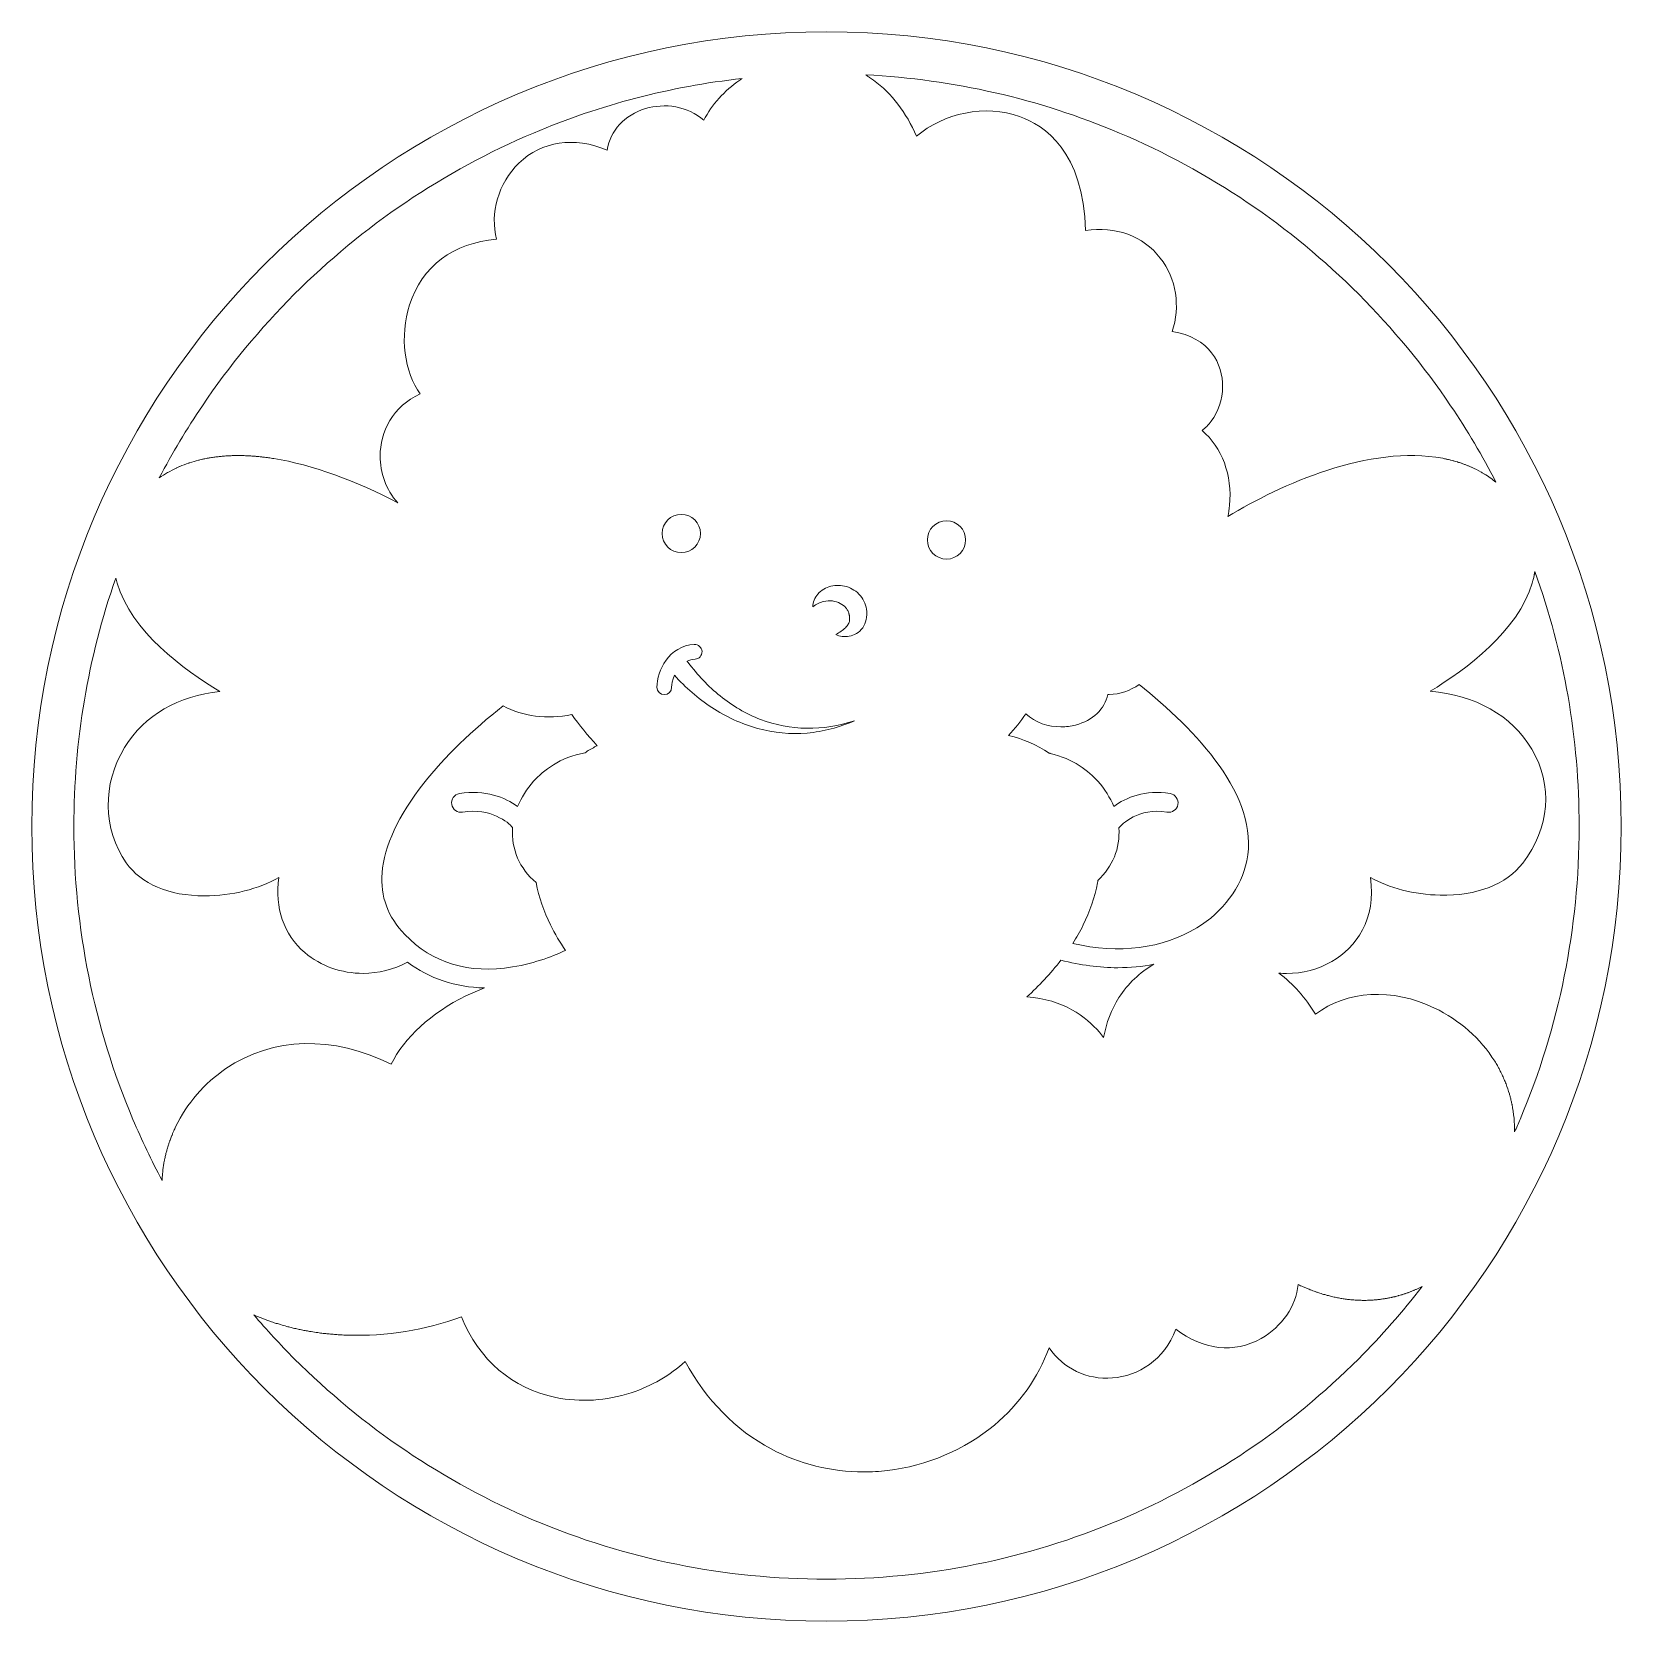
# Model space of a CAD drawing. Header units: inches. Extents: x -4083 to 8083, y -1951 to 5918.
# Drawn here: x 100 to 3900, y -1951 to 1849 of the extents above; entities that cross this region are included whole.
import ezdxf

# ---------------------------------------------------------------- set-up
doc = ezdxf.new("R2010")
doc.units = ezdxf.units.IN
doc.header["$MEASUREMENT"] = 0
doc.layers.add('3', color=7, linetype='Continuous')

msp = doc.modelspace()

# ---------------------------------------------------------------- linework, layer by layer
at = {"layer": '3', "lineweight": 0}
for points, knots in [([(2000, 1849), (950.7, 1849), (100, 998.3), (100, -51), (100, -1100.4), (950.7, -1951), (2000, -1951), (3049.3, -1951), (3900, -1100.4), (3900, -51), (3900, 998.3), (3049.3, 1849), (2000, 1849)], [0, 0, 0, 0, 1, 1, 1, 2, 2, 2, 3, 3, 3, 4, 4, 4, 4]), ([(727.6, 1221.4), (809.1, 1302.8), (898.7, 1376.8), (994, 1441.2), (1090.2, 1506.1), (1193, 1562), (1299.6, 1607), (1459.5, 1674.7), (1626.6, 1718.2), (1798.4, 1737.3), (1796.5, 1736.1), (1794.7, 1734.9), (1792.8, 1733.7), (1755.5, 1707.9), (1726.1, 1675.1), (1706.5, 1637.4), (1668.6, 1672), (1612.3, 1678.9), (1567.3, 1665.3), (1516.9, 1650.1), (1483.5, 1613), (1475.4, 1566.3), (1396.6, 1598.7), (1319.7, 1587.8), (1264.7, 1535), (1215, 1487.1), (1195, 1415), (1211.4, 1352.8), (1107.7, 1344.5), (1032.6, 1288.6), (1003, 1196), (979, 1120.8), (991.1, 1034.8), (1028.8, 983.1), (962.9, 954.8), (932.8, 891.6), (932.7, 834.4), (932.6, 795.9), (946.2, 754.5), (975.4, 722.5), (876.7, 775.5), (770, 814), (678.9, 828.6), (674.4, 829.3), (670.1, 830), (665.7, 830.6), (664.5, 830.7), (663.2, 830.9), (662, 831.1), (658.5, 831.5), (655, 831.9), (651.5, 832.3), (650.6, 832.4), (649.7, 832.6), (648.8, 832.7), (644.6, 833.1), (640.4, 833.5), (636.3, 833.9), (635.1, 834), (634, 834.1), (632.8, 834.2), (629.7, 834.4), (626.5, 834.6), (623.4, 834.8), (622.1, 834.9), (620.8, 835), (619.6, 835.1), (615.6, 835.3), (611.7, 835.4), (607.8, 835.6), (606.8, 835.6), (605.8, 835.6), (604.9, 835.6), (601.8, 835.7), (598.8, 835.7), (595.8, 835.8), (594.3, 835.8), (592.8, 835.8), (591.3, 835.8), (588.5, 835.8), (585.8, 835.7), (583.1, 835.7), (581.9, 835.6), (580.6, 835.6), (579.4, 835.6), (575.9, 835.5), (572.4, 835.3), (568.9, 835.1), (567.3, 835), (565.6, 834.9), (564, 834.8), (561.8, 834.7), (559.7, 834.5), (557.6, 834.3), (555.9, 834.2), (554.2, 834), (552.5, 833.9), (549.3, 833.6), (546.1, 833.2), (542.9, 832.9), (541.1, 832.6), (539.3, 832.4), (537.4, 832.1), (535.7, 831.9), (534.1, 831.7), (532.4, 831.4), (530.4, 831.1), (528.5, 830.8), (526.5, 830.5), (525.1, 830.2), (523.6, 830), (522.1, 829.7), (518.5, 829.1), (514.9, 828.4), (511.4, 827.6), (510.2, 827.4), (509.1, 827.1), (507.9, 826.9), (505.8, 826.4), (503.6, 825.9), (501.5, 825.4), (500.5, 825.1), (499.5, 824.9), (498.5, 824.6), (491.3, 822.8), (484.3, 820.7), (477.4, 818.5), (476.7, 818.3), (476, 818), (475.4, 817.8), (468, 815.3), (460.8, 812.6), (453.8, 809.6), (453.6, 809.5), (453.4, 809.4), (453.3, 809.3), (450.9, 808.3), (448.5, 807.3), (446.1, 806.2), (446.1, 806.1), (446, 806.1), (445.9, 806), (438.7, 802.7), (431.7, 799.1), (425, 795.2), (424.9, 795.2), (424.8, 795.1), (424.6, 795), (417.8, 791.1), (411.2, 786.9), (404.8, 782.4), (435.9, 841.8), (470.3, 899.5), (507.8, 955), (572.2, 1050.3), (646.2, 1139.9), (727.6, 1221.4)], [0, 0, 0, 0, 1, 1, 1, 2, 2, 2, 3, 3, 3, 4, 4, 4, 5, 5, 5, 6, 6, 6, 7, 7, 7, 8, 8, 8, 9, 9, 9, 10, 10, 10, 11, 11, 11, 12, 12, 12, 13, 13, 13, 14, 14, 14, 15, 15, 15, 16, 16, 16, 17, 17, 17, 18, 18, 18, 19, 19, 19, 20, 20, 20, 21, 21, 21, 22, 22, 22, 23, 23, 23, 24, 24, 24, 25, 25, 25, 26, 26, 26, 27, 27, 27, 28, 28, 28, 29, 29, 29, 30, 30, 30, 31, 31, 31, 32, 32, 32, 33, 33, 33, 34, 34, 34, 35, 35, 35, 36, 36, 36, 37, 37, 37, 38, 38, 38, 39, 39, 39, 40, 40, 40, 41, 41, 41, 42, 42, 42, 43, 43, 43, 44, 44, 44, 45, 45, 45, 46, 46, 46, 47, 47, 47, 48, 48, 48, 49, 49, 49, 50, 50, 50, 51, 51, 51, 52, 52, 52, 52]), ([(3006, 1441.2), (3101.3, 1376.8), (3190.9, 1302.8), (3272.4, 1221.4), (3353.8, 1139.9), (3427.8, 1050.3), (3492.2, 955), (3531.9, 896.3), (3568.1, 835.1), (3600.6, 772), (3591.7, 779.2), (3582.5, 785.7), (3572.8, 791.6), (3572.7, 791.7), (3572.6, 791.7), (3572.5, 791.8), (3570.2, 793.2), (3567.9, 794.6), (3565.6, 795.9), (3565.4, 796), (3565.2, 796.1), (3565.1, 796.2), (3557.7, 800.3), (3550.2, 804.2), (3542.4, 807.7), (3542.1, 807.8), (3541.8, 807.9), (3541.5, 808.1), (3539.3, 809), (3537.1, 810), (3534.8, 810.9), (3534.3, 811.2), (3533.7, 811.4), (3533.2, 811.6), (3531.1, 812.5), (3529, 813.3), (3527, 814.1), (3526.4, 814.3), (3525.8, 814.5), (3525.3, 814.7), (3522.9, 815.6), (3520.4, 816.5), (3518, 817.3), (3517.8, 817.4), (3517.6, 817.5), (3517.4, 817.5), (3514.7, 818.5), (3512, 819.4), (3509.2, 820.2), (3508.8, 820.4), (3508.3, 820.5), (3507.9, 820.6), (3505.7, 821.3), (3503.5, 821.9), (3501.2, 822.6), (3500.4, 822.8), (3499.5, 823.1), (3498.6, 823.3), (3496.8, 823.8), (3494.9, 824.3), (3493, 824.8), (3492, 825), (3491.1, 825.3), (3490.1, 825.5), (3488.2, 826), (3486.2, 826.4), (3484.3, 826.8), (3483.4, 827), (3482.6, 827.2), (3481.7, 827.4), (3478.9, 828), (3476.1, 828.6), (3473.2, 829.2), (3299.3, 862.2), (3085.5, 767), (2959.8, 690.1), (2961.5, 698.7), (2962.9, 707.5), (2963.7, 716.3), (2970.5, 789.6), (2945.4, 855.4), (2897.8, 895.7), (2905.8, 901.6), (2913.1, 909), (2919.7, 917.8), (2936.5, 940.3), (2946.5, 970.2), (2947, 999.9), (2947.9, 1054.8), (2916.1, 1118.5), (2826.3, 1132.7), (2846.5, 1191.5), (2836.5, 1258.6), (2798.1, 1308.1), (2757, 1361.1), (2691.5, 1384.7), (2619.1, 1373.8), (2615.4, 1562.4), (2520.2, 1625.5), (2461.8, 1646.4), (2380.2, 1675.7), (2279.2, 1654.7), (2215.5, 1599.1), (2190.4, 1656.3), (2155.8, 1701.4), (2112.4, 1733.5), (2109.3, 1735.7), (2106.3, 1737.9), (2103.2, 1740), (2103.1, 1740), (2103.1, 1740), (2103, 1740.1), (2099.9, 1742.1), (2096.9, 1744.1), (2093.8, 1746), (2303.6, 1735.3), (2507.3, 1688.7), (2700.4, 1607), (2807, 1562), (2909.8, 1506.1), (3006, 1441.2)], [0, 0, 0, 0, 1, 1, 1, 2, 2, 2, 3, 3, 3, 4, 4, 4, 5, 5, 5, 6, 6, 6, 7, 7, 7, 8, 8, 8, 9, 9, 9, 10, 10, 10, 11, 11, 11, 12, 12, 12, 13, 13, 13, 14, 14, 14, 15, 15, 15, 16, 16, 16, 17, 17, 17, 18, 18, 18, 19, 19, 19, 20, 20, 20, 21, 21, 21, 22, 22, 22, 23, 23, 23, 24, 24, 24, 25, 25, 25, 26, 26, 26, 27, 27, 27, 28, 28, 28, 29, 29, 29, 30, 30, 30, 31, 31, 31, 32, 32, 32, 33, 33, 33, 34, 34, 34, 35, 35, 35, 36, 36, 36, 37, 37, 37, 38, 38, 38, 39, 39, 39, 40, 40, 40, 40]), ([(1652.8, 603.7), (1627.5, 603.7), (1607, 624.2), (1607, 649.5), (1607, 674.8), (1627.5, 695.3), (1652.8, 695.3), (1678.1, 695.3), (1698.6, 674.8), (1698.6, 649.5), (1698.6, 624.2), (1678.1, 603.7), (1652.8, 603.7)], [0, 0, 0, 0, 1, 1, 1, 2, 2, 2, 3, 3, 3, 4, 4, 4, 4]), ([(2241.2, 634.1), (2241.2, 659.4), (2261.7, 679.9), (2287, 679.9), (2312.2, 679.9), (2332.7, 659.4), (2332.7, 634.1), (2332.7, 608.8), (2312.2, 588.3), (2287, 588.3), (2261.7, 588.3), (2241.2, 608.8), (2241.2, 634.1)], [0, 0, 0, 0, 1, 1, 1, 2, 2, 2, 3, 3, 3, 4, 4, 4, 4]), ([(200.6, -51), (200.6, 153.4), (234.3, 352.7), (300.8, 542.9), (300.8, 542.9), (300.8, 542.9), (300.8, 542.9), (301.3, 540.9), (301.8, 539), (302.3, 537), (302.3, 537), (302.3, 537), (302.3, 537), (302.8, 535), (303.4, 533), (303.9, 531), (337.5, 416.4), (463, 323.6), (549.3, 271.5), (451.4, 262.3), (369.9, 215.5), (321.9, 137.9), (268.3, 51.2), (269.8, -57.1), (325.9, -137.8), (361.3, -188.7), (427.7, -216.8), (512.7, -216.8), (512.7, -216.8), (512.8, -216.8), (512.8, -216.8), (578.7, -216.8), (643.1, -200.1), (690.8, -173), (680.4, -245.5), (701.7, -308.7), (752.8, -352.6), (790.9, -385.3), (841.3, -402.1), (892, -402.1), (928.7, -402.1), (965.6, -393.2), (998, -375.1), (1050.3, -414.6), (1112.6, -435.5), (1182.1, -437), (1167, -442.6), (1152.2, -449), (1137.7, -456.1), (1055.2, -496.6), (990.3, -556.4), (959, -619.5), (819.7, -550.1), (677, -553.5), (564.3, -629.9), (512.5, -665), (470.9, -713.1), (443.9, -769.2), (442.4, -772.3), (441, -775.5), (439.6, -778.7), (439.1, -779.6), (438.7, -780.6), (438.3, -781.5), (437.3, -783.9), (436.3, -786.2), (435.3, -788.6), (434.9, -789.6), (434.5, -790.5), (434.2, -791.5), (432.9, -794.6), (431.7, -797.7), (430.6, -800.8), (430.3, -801.7), (430, -802.5), (429.7, -803.4), (428.9, -805.7), (428.1, -808), (427.3, -810.3), (426.9, -811.7), (426.5, -813), (426, -814.4), (425.4, -816.2), (424.9, -818.1), (424.3, -820), (423.9, -821.4), (423.5, -822.8), (423.1, -824.2), (422.3, -827), (421.5, -829.9), (420.8, -832.7), (420.4, -834.4), (420, -836.1), (419.6, -837.9), (419.3, -839.3), (419, -840.7), (418.6, -842.1), (418.2, -844), (417.8, -845.8), (417.5, -847.7), (417.2, -848.8), (417, -850), (416.8, -851.1), (415.5, -858), (414.4, -864.8), (413.6, -871.7), (413.5, -872.5), (413.4, -873.2), (413.4, -874), (413.1, -876.3), (412.8, -878.6), (412.6, -881), (412.6, -881.2), (412.6, -881.5), (412.6, -881.7), (412.1, -886.9), (411.8, -892.1), (411.6, -897.3), (386.2, -849.7), (362.9, -801), (341.9, -751.4), (248.1, -529.6), (200.6, -294), (200.6, -51)], [0, 0, 0, 0, 1, 1, 1, 2, 2, 2, 3, 3, 3, 4, 4, 4, 5, 5, 5, 6, 6, 6, 7, 7, 7, 8, 8, 8, 9, 9, 9, 10, 10, 10, 11, 11, 11, 12, 12, 12, 13, 13, 13, 14, 14, 14, 15, 15, 15, 16, 16, 16, 17, 17, 17, 18, 18, 18, 19, 19, 19, 20, 20, 20, 21, 21, 21, 22, 22, 22, 23, 23, 23, 24, 24, 24, 25, 25, 25, 26, 26, 26, 27, 27, 27, 28, 28, 28, 29, 29, 29, 30, 30, 30, 31, 31, 31, 32, 32, 32, 33, 33, 33, 34, 34, 34, 35, 35, 35, 36, 36, 36, 37, 37, 37, 38, 38, 38, 39, 39, 39, 40, 40, 40, 41, 41, 41, 41]), ([(3645.2, -781), (3645.3, -758.9), (3643.2, -737.1), (3638.9, -715.9), (3638.8, -715.1), (3638.6, -714.4), (3638.5, -713.6), (3637.9, -710.7), (3637.2, -707.9), (3636.5, -705), (3636.3, -704), (3636, -702.9), (3635.8, -701.9), (3635.1, -699.2), (3634.4, -696.5), (3633.7, -693.8), (3633.3, -692.7), (3633, -691.6), (3632.7, -690.5), (3630.3, -682.4), (3627.6, -674.4), (3624.6, -666.5), (3623.9, -664.6), (3623.2, -662.7), (3622.4, -660.8), (3621.7, -659), (3620.9, -657.3), (3620.2, -655.5), (3619.3, -653.5), (3618.4, -651.4), (3617.5, -649.4), (3616.8, -647.8), (3616, -646.1), (3615.2, -644.5), (3614.2, -642.3), (3613.2, -640.2), (3612.1, -638), (3611.3, -636.5), (3610.6, -635), (3609.8, -633.5), (3608.6, -631.2), (3607.3, -628.8), (3605.9, -626.4), (3605.3, -625.2), (3604.6, -624), (3603.9, -622.8), (3601.9, -619.2), (3599.8, -615.7), (3597.6, -612.2), (3563.9, -558.4), (3512.8, -513.2), (3453.7, -485), (3352, -436.3), (3243.5, -442.8), (3168.8, -499.9), (3145, -460), (3115.6, -426.9), (3081.7, -401.6), (3087.7, -402.1), (3093.7, -402.3), (3099.7, -402.3), (3137.9, -402.3), (3175.5, -392.6), (3208.1, -373.9), (3266.4, -340.6), (3314.7, -272.4), (3300.6, -172.9), (3345.2, -198.1), (3404.7, -213.9), (3467, -215.2), (3554.3, -217.2), (3626.3, -189.2), (3664.8, -138.5), (3729, -54.1), (3737.2, 47.7), (3686.5, 133.6), (3638.8, 214.6), (3549.9, 263.9), (3443.2, 272.2), (3529.5, 324.5), (3653.9, 417), (3687.3, 531), (3688, 533.2), (3688.5, 535.3), (3689.1, 537.4), (3689.3, 538.1), (3689.4, 538.7), (3689.6, 539.3), (3690, 540.8), (3690.3, 542.4), (3690.7, 543.9), (3690.8, 544.6), (3691, 545.3), (3691.1, 545.9), (3691.5, 547.5), (3691.8, 549.1), (3692.1, 550.7), (3692.2, 551.2), (3692.3, 551.8), (3692.4, 552.3), (3692.8, 554.5), (3693.2, 556.6), (3693.5, 558.7), (3763.8, 363.7), (3799.4, 159.1), (3799.4, -51), (3799.4, -294), (3751.9, -529.6), (3658.1, -751.4), (3653.9, -761.3), (3649.6, -771.2), (3645.2, -781)], [0, 0, 0, 0, 1, 1, 1, 2, 2, 2, 3, 3, 3, 4, 4, 4, 5, 5, 5, 6, 6, 6, 7, 7, 7, 8, 8, 8, 9, 9, 9, 10, 10, 10, 11, 11, 11, 12, 12, 12, 13, 13, 13, 14, 14, 14, 15, 15, 15, 16, 16, 16, 17, 17, 17, 18, 18, 18, 19, 19, 19, 20, 20, 20, 21, 21, 21, 22, 22, 22, 23, 23, 23, 24, 24, 24, 25, 25, 25, 26, 26, 26, 27, 27, 27, 28, 28, 28, 29, 29, 29, 30, 30, 30, 31, 31, 31, 32, 32, 32, 33, 33, 33, 34, 34, 34, 35, 35, 35, 36, 36, 36, 37, 37, 37, 37]), ([(2096.2, 453.5), (2096.1, 451.8), (2096, 450.2), (2095.7, 448.6), (2095.7, 448.6), (2094.8, 443.6), (2094.8, 443.6), (2093.3, 436.9), (2090.6, 430.1), (2086.5, 424.3), (2082.4, 418.4), (2077.1, 413.7), (2071.5, 410.4), (2065.9, 407), (2060, 405), (2054.3, 404), (2048.6, 403), (2043, 402.8), (2037.6, 403.5), (2032.2, 404.1), (2027, 405.4), (2022.1, 407.7), (2031.2, 413.1), (2039.2, 418.4), (2045.2, 424.2), (2048.2, 427.1), (2050.5, 430.1), (2052.1, 433), (2053.7, 435.8), (2054.6, 438.5), (2055, 441.1), (2055.4, 443.6), (2055.4, 446.1), (2055.2, 448.9), (2055.1, 449.6), (2055, 450.3), (2055, 451), (2055, 451), (2054.6, 453.2), (2054.6, 453.2), (2054.5, 453.9), (2054.3, 454.7), (2054.1, 455.5), (2054, 456.3), (2053.9, 457.1), (2053.6, 457.7), (2052.9, 460.5), (2051.9, 462.9), (2050.7, 465.2), (2049.5, 467.5), (2048.1, 469.7), (2046.3, 471.7), (2039.6, 479.8), (2028, 486.3), (2014.4, 488.2), (2007.6, 489), (2000.2, 488.9), (1992.3, 486.7), (1988.3, 485.8), (1984.3, 484.1), (1980.1, 482.1), (1975.9, 480.1), (1971.9, 477.4), (1967.3, 474.5), (1967.5, 479.8), (1968.5, 485.2), (1970.7, 490.3), (1972.7, 495.4), (1975.7, 500.4), (1979.6, 504.8), (1987.2, 513.7), (1998.2, 520.4), (2010.3, 523.5), (2022.4, 526.5), (2035.6, 526.3), (2047.9, 522.4), (2060.3, 518.7), (2072, 511.4), (2080.9, 500.8), (2089.9, 490.4), (2095.4, 476.6), (2096.2, 463.2), (2096.4, 461.5), (2096.4, 459.9), (2096.4, 458.3), (2096.4, 456.7), (2096.4, 455.2), (2096.2, 453.5)], [0, 0, 0, 0, 1, 1, 1, 2, 2, 2, 3, 3, 3, 4, 4, 4, 5, 5, 5, 6, 6, 6, 7, 7, 7, 8, 8, 8, 9, 9, 9, 10, 10, 10, 11, 11, 11, 12, 12, 12, 13, 13, 13, 14, 14, 14, 15, 15, 15, 16, 16, 16, 17, 17, 17, 18, 18, 18, 19, 19, 19, 20, 20, 20, 21, 21, 21, 22, 22, 22, 23, 23, 23, 24, 24, 24, 25, 25, 25, 26, 26, 26, 27, 27, 27, 28, 28, 28, 29, 29, 29, 29]), ([(1668, 343), (1668.5, 342.4), (1668.9, 341.9), (1669.3, 341.3), (1669.3, 341.3), (1669.4, 341.2), (1669.4, 341.2), (1691.2, 311.6), (1716.8, 284.3), (1745.9, 261), (1774.9, 237.8), (1807.3, 218.4), (1842.3, 205), (1877.3, 191.5), (1914.9, 184.2), (1953, 183.8), (1991.2, 183.1), (2029.6, 189.9), (2066.6, 201.5), (2030.9, 186.4), (1992.8, 175.6), (1953.5, 172.5), (1914.2, 169.1), (1873.9, 172.8), (1835.3, 183.5), (1796.6, 194.1), (1759.8, 211.5), (1726, 233.5), (1693, 255), (1663, 281.1), (1636.3, 310.5), (1631.6, 299.3), (1629.7, 288.4), (1629.7, 281.9), (1629.7, 272.2), (1621.8, 264.3), (1612.1, 264.3), (1602.4, 264.3), (1594.5, 272.2), (1594.5, 281.9), (1594.5, 321.4), (1623, 381.3), (1684, 384.2), (1693.7, 384.7), (1702, 377.2), (1702.4, 367.5), (1702.9, 357.8), (1695.4, 349.5), (1685.7, 349.1), (1678.5, 348.7), (1672.1, 347), (1666.5, 344.4), (1667, 344), (1667.5, 343.5), (1668, 343)], [0, 0, 0, 0, 1, 1, 1, 2, 2, 2, 3, 3, 3, 4, 4, 4, 5, 5, 5, 6, 6, 6, 7, 7, 7, 8, 8, 8, 9, 9, 9, 10, 10, 10, 11, 11, 11, 12, 12, 12, 13, 13, 13, 14, 14, 14, 15, 15, 15, 16, 16, 16, 17, 17, 17, 18, 18, 18, 18]), ([(3004.9, -133), (2991.9, -196.4), (2948.3, -255), (2885.1, -293.5), (2803.7, -343), (2699.4, -356), (2588.6, -330.7), (2597.7, -316.5), (2606.1, -301.8), (2613.8, -286.4), (2629.7, -254.4), (2641.3, -220.4), (2648.1, -185.4), (2648.4, -183.6), (2648.5, -181.8), (2648.5, -180.1), (2684.2, -146.8), (2702, -104), (2699.2, -54.5), (2705.1, -45.7), (2746.3, -5), (2813.9, -16.8), (2826.2, -19), (2837.9, -10.8), (2840.1, 1.6), (2842.2, 13.9), (2834, 25.6), (2821.7, 27.8), (2762.4, 38.2), (2715.5, 18.3), (2686.9, -3.5), (2678.2, 17.8), (2665.1, 38.8), (2648.7, 57), (2626.8, 81.5), (2590, 111.2), (2534.5, 123.3), (2533.9, 123.8), (2533.2, 124.3), (2532.6, 124.7), (2503.3, 143.9), (2470.3, 157.9), (2435.4, 166.5), (2450.5, 182.8), (2464.4, 200.3), (2476.9, 218.5), (2499.2, 197), (2530.2, 187.2), (2560.5, 187.2), (2572.5, 187.2), (2584.4, 188.7), (2595.6, 191.6), (2636.9, 202.5), (2665.1, 229.9), (2672.8, 264.8), (2673.9, 264.7), (2675, 264.7), (2676.1, 264.7), (2701.9, 264.7), (2726.2, 273.8), (2747.3, 288.4), (2883, 180.3), (3036.1, 20.5), (3004.9, -133)], [0, 0, 0, 0, 1, 1, 1, 2, 2, 2, 3, 3, 3, 4, 4, 4, 5, 5, 5, 6, 6, 6, 7, 7, 7, 8, 8, 8, 9, 9, 9, 10, 10, 10, 11, 11, 11, 12, 12, 12, 13, 13, 13, 14, 14, 14, 15, 15, 15, 16, 16, 16, 17, 17, 17, 18, 18, 18, 19, 19, 19, 20, 20, 20, 21, 21, 21, 21]), ([(937.6, -161.9), (942.5, -97.7), (976.1, -25.5), (1037.4, 52.5), (1086.5, 115.1), (1153.8, 180.5), (1227.1, 237.2), (1273.9, 212.3), (1331.9, 204.7), (1391.1, 216.7), (1408.8, 191.8), (1429, 166.9), (1451.8, 142.2), (1443.5, 138.1), (1435.4, 133.6), (1427.6, 128.8), (1425.9, 127.7), (1424.4, 126.5), (1423.1, 125.1), (1362.5, 114.4), (1322.9, 82.9), (1299.8, 57), (1283.4, 38.8), (1270.4, 17.9), (1261.6, -3.3), (1232.1, 18.4), (1183.6, 38.1), (1122.4, 27.8), (1110.1, 25.7), (1101.8, 14), (1103.9, 1.7), (1105.9, -10.6), (1117.6, -18.9), (1129.9, -16.8), (1197.3, -5.5), (1239.8, -41.7), (1249.4, -53.1), (1249.4, -53.4), (1249.4, -53.7), (1249.3, -53.9), (1246.2, -106.3), (1266, -151.1), (1305.7, -185.1), (1312.5, -220.2), (1324, -254.3), (1340, -286.4), (1350.6, -307.8), (1362.8, -328), (1376.1, -347.2), (1352.2, -358.5), (1305.3, -377.8), (1249.5, -386.9), (1144.1, -403.9), (1057.5, -377.8), (991.9, -309.2), (951, -266.5), (933.2, -218.3), (937.6, -161.9)], [0, 0, 0, 0, 1, 1, 1, 2, 2, 2, 3, 3, 3, 4, 4, 4, 5, 5, 5, 6, 6, 6, 7, 7, 7, 8, 8, 8, 9, 9, 9, 10, 10, 10, 11, 11, 11, 12, 12, 12, 13, 13, 13, 14, 14, 14, 15, 15, 15, 16, 16, 16, 17, 17, 17, 18, 18, 18, 19, 19, 19, 19]), ([(2699.3, -459.7), (2680.9, -488.4), (2668.6, -520.7), (2662.6, -555.4), (2659.5, -551.2), (2656.1, -547), (2652.5, -542.8), (2620.7, -505.9), (2566.2, -464.5), (2479.1, -458.4), (2507.6, -432.2), (2535.6, -403), (2560.6, -370.5), (2607, -382.6), (2652.5, -388.6), (2696.4, -388.6), (2726, -388.6), (2754.9, -385.8), (2782.7, -380.4), (2749, -400), (2720.3, -427.1), (2699.3, -459.7)], [0, 0, 0, 0, 1, 1, 1, 2, 2, 2, 3, 3, 3, 4, 4, 4, 5, 5, 5, 6, 6, 6, 7, 7, 7, 7]), ([(3272.4, -1323.4), (3190.9, -1404.9), (3101.3, -1478.8), (3006, -1543.2), (2909.8, -1608.2), (2807, -1664), (2700.4, -1709.1), (2478.6, -1802.9), (2243, -1850.5), (2000, -1850.5), (1757, -1850.5), (1521.4, -1802.9), (1299.6, -1709.1), (1193, -1664), (1090.2, -1608.2), (994, -1543.2), (898.7, -1478.8), (809.1, -1404.9), (727.6, -1323.4), (693.9, -1289.7), (661.6, -1254.7), (630.6, -1218.4), (630.6, -1218.4), (630.6, -1218.4), (630.6, -1218.4), (635.1, -1220.4), (639.5, -1222.3), (644, -1224.1), (645.9, -1224.9), (647.8, -1225.6), (649.7, -1226.4), (652.6, -1227.5), (655.5, -1228.7), (658.5, -1229.8), (660.5, -1230.6), (662.6, -1231.3), (664.7, -1232.1), (667.6, -1233.1), (670.5, -1234.2), (673.4, -1235.2), (675.5, -1235.9), (677.6, -1236.6), (679.6, -1237.3), (682.9, -1238.4), (686.3, -1239.4), (689.6, -1240.4), (691.3, -1241), (693, -1241.5), (694.7, -1242), (699.6, -1243.5), (704.6, -1244.9), (709.5, -1246.2), (711.2, -1246.7), (713, -1247.1), (714.7, -1247.5), (718.2, -1248.4), (721.7, -1249.3), (725.3, -1250.2), (727.3, -1250.7), (729.4, -1251.1), (731.5, -1251.6), (734.8, -1252.3), (738.1, -1253.1), (741.5, -1253.8), (743.6, -1254.2), (745.6, -1254.6), (747.7, -1255.1), (751.4, -1255.8), (755.1, -1256.5), (758.8, -1257.1), (760.5, -1257.4), (762.2, -1257.8), (764, -1258.1), (769.4, -1259), (774.8, -1259.8), (780.2, -1260.6), (781.4, -1260.8), (782.5, -1260.9), (783.6, -1261.1), (788.1, -1261.7), (792.5, -1262.3), (797, -1262.8), (798.9, -1263), (800.9, -1263.2), (802.8, -1263.4), (806.6, -1263.9), (810.4, -1264.2), (814.2, -1264.6), (816.2, -1264.8), (818.3, -1265), (820.4, -1265.1), (824.3, -1265.4), (828.2, -1265.7), (832.2, -1266), (834, -1266.1), (835.8, -1266.2), (837.7, -1266.3), (843.4, -1266.7), (849.2, -1266.9), (855, -1267.1), (947.6, -1270.1), (1041.3, -1255), (1127.3, -1223.4), (1169.4, -1326.7), (1248.8, -1394.8), (1352.8, -1416.1), (1411.3, -1428.1), (1473.6, -1424.2), (1533.1, -1404.7), (1581.9, -1388.7), (1626, -1363.2), (1662.2, -1330.2), (1712.4, -1422.2), (1782.8, -1494), (1867.4, -1539.1), (1935.5, -1575.4), (2011.1, -1594), (2088.9, -1594), (2107.9, -1594), (2127.1, -1592.9), (2146.2, -1590.7), (2240, -1579.7), (2330.6, -1541.1), (2401.3, -1482.1), (2461.4, -1431.9), (2505.9, -1368.8), (2532.2, -1297.3), (2566.6, -1347), (2621.6, -1374.2), (2683.8, -1369.4), (2743.8, -1364.7), (2809, -1327), (2834.8, -1252.9), (2900.2, -1302.7), (2974.6, -1311.3), (3039.3, -1275), (3089.6, -1246.8), (3122.5, -1196.8), (3127.6, -1146), (3131.6, -1147.9), (3135.6, -1149.8), (3139.6, -1151.5), (3141, -1152.1), (3142.3, -1152.7), (3143.7, -1153.3), (3146.3, -1154.4), (3148.9, -1155.5), (3151.4, -1156.5), (3153.1, -1157.2), (3154.6, -1157.8), (3156.2, -1158.4), (3158.5, -1159.3), (3160.8, -1160.2), (3163.1, -1161.1), (3164.8, -1161.7), (3166.5, -1162.2), (3168.1, -1162.8), (3170.3, -1163.6), (3172.5, -1164.4), (3174.7, -1165.1), (3176.4, -1165.7), (3178, -1166.2), (3179.7, -1166.8), (3181.8, -1167.4), (3183.9, -1168.2), (3186, -1168.8), (3187.7, -1169.3), (3189.4, -1169.8), (3191.1, -1170.3), (3193.2, -1170.8), (3195.2, -1171.4), (3197.2, -1172), (3199, -1172.5), (3200.7, -1172.9), (3202.4, -1173.3), (3204.4, -1173.8), (3206.3, -1174.3), (3208.3, -1174.8), (3210, -1175.2), (3211.7, -1175.6), (3213.5, -1175.9), (3215.4, -1176.4), (3217.3, -1176.8), (3219.1, -1177.2), (3220.9, -1177.5), (3222.6, -1177.8), (3224.3, -1178.2), (3226.2, -1178.5), (3228, -1178.9), (3229.8, -1179.2), (3231.6, -1179.5), (3233.3, -1179.7), (3235.1, -1180), (3236.8, -1180.3), (3238.6, -1180.6), (3240.4, -1180.8), (3242.1, -1181.1), (3243.9, -1181.3), (3245.7, -1181.5), (3247.3, -1181.7), (3249, -1181.9), (3250.7, -1182.1), (3252.5, -1182.3), (3254.3, -1182.4), (3256.1, -1182.6), (3257.7, -1182.7), (3259.3, -1182.9), (3260.9, -1183), (3262.7, -1183.2), (3264.5, -1183.2), (3266.3, -1183.4), (3267.8, -1183.4), (3269.4, -1183.6), (3270.9, -1183.6), (3272.7, -1183.7), (3274.5, -1183.7), (3276.3, -1183.8), (3277.8, -1183.8), (3279.3, -1183.9), (3280.7, -1183.9), (3282.6, -1183.9), (3284.4, -1183.9), (3286.2, -1183.9), (3287.6, -1183.9), (3289, -1183.9), (3290.4, -1183.9), (3292.2, -1183.9), (3294, -1183.8), (3295.9, -1183.7), (3297.2, -1183.7), (3298.5, -1183.6), (3299.8, -1183.6), (3301.7, -1183.5), (3303.5, -1183.4), (3305.4, -1183.2), (3306.6, -1183.2), (3307.9, -1183.1), (3309.1, -1183), (3311, -1182.9), (3312.8, -1182.7), (3314.7, -1182.5), (3315.9, -1182.4), (3317, -1182.3), (3318.1, -1182.2), (3320.1, -1182), (3321.9, -1181.7), (3323.8, -1181.5), (3324.9, -1181.3), (3326, -1181.2), (3327, -1181.1), (3329, -1180.8), (3330.9, -1180.5), (3332.8, -1180.2), (3333.8, -1180), (3334.7, -1179.9), (3335.7, -1179.7), (3337.7, -1179.4), (3339.6, -1179.1), (3341.5, -1178.7), (3342.4, -1178.5), (3343.3, -1178.4), (3344.2, -1178.2), (3346.2, -1177.8), (3348.1, -1177.4), (3350.1, -1177), (3350.9, -1176.8), (3351.7, -1176.6), (3352.5, -1176.5), (3354.5, -1176), (3356.5, -1175.5), (3358.5, -1175.1), (3359.2, -1174.9), (3359.9, -1174.7), (3360.6, -1174.5), (3362.6, -1174), (3364.6, -1173.5), (3366.6, -1172.9), (3367.2, -1172.8), (3367.9, -1172.6), (3368.5, -1172.4), (3370.5, -1171.8), (3372.6, -1171.2), (3374.6, -1170.6), (3375.1, -1170.5), (3375.7, -1170.3), (3376.2, -1170.2), (3378.3, -1169.5), (3380.3, -1168.9), (3382.3, -1168.2), (3382.8, -1168), (3383.2, -1167.9), (3383.7, -1167.7), (3385.8, -1167), (3387.8, -1166.3), (3389.8, -1165.6), (3390.2, -1165.4), (3390.6, -1165.3), (3391, -1165.2), (3393.1, -1164.4), (3395.1, -1163.6), (3397.2, -1162.8), (3397.5, -1162.7), (3397.8, -1162.6), (3398, -1162.5), (3400.2, -1161.7), (3402.2, -1160.8), (3404.3, -1160), (3404.5, -1159.9), (3404.7, -1159.8), (3404.9, -1159.7), (3407, -1158.8), (3409.1, -1157.9), (3411.1, -1157), (3411.3, -1157), (3411.4, -1156.9), (3411.6, -1156.8), (3413.7, -1155.9), (3415.8, -1155), (3417.8, -1154), (3417.9, -1154), (3417.9, -1153.9), (3418, -1153.9), (3420.1, -1152.9), (3422.2, -1151.9), (3424.2, -1150.9), (3424.2, -1150.9), (3424.2, -1150.9), (3424.2, -1150.9), (3377.3, -1211.5), (3326.5, -1269.3), (3272.4, -1323.4)], [0, 0, 0, 0, 1, 1, 1, 2, 2, 2, 3, 3, 3, 4, 4, 4, 5, 5, 5, 6, 6, 6, 7, 7, 7, 8, 8, 8, 9, 9, 9, 10, 10, 10, 11, 11, 11, 12, 12, 12, 13, 13, 13, 14, 14, 14, 15, 15, 15, 16, 16, 16, 17, 17, 17, 18, 18, 18, 19, 19, 19, 20, 20, 20, 21, 21, 21, 22, 22, 22, 23, 23, 23, 24, 24, 24, 25, 25, 25, 26, 26, 26, 27, 27, 27, 28, 28, 28, 29, 29, 29, 30, 30, 30, 31, 31, 31, 32, 32, 32, 33, 33, 33, 34, 34, 34, 35, 35, 35, 36, 36, 36, 37, 37, 37, 38, 38, 38, 39, 39, 39, 40, 40, 40, 41, 41, 41, 42, 42, 42, 43, 43, 43, 44, 44, 44, 45, 45, 45, 46, 46, 46, 47, 47, 47, 48, 48, 48, 49, 49, 49, 50, 50, 50, 51, 51, 51, 52, 52, 52, 53, 53, 53, 54, 54, 54, 55, 55, 55, 56, 56, 56, 57, 57, 57, 58, 58, 58, 59, 59, 59, 60, 60, 60, 61, 61, 61, 62, 62, 62, 63, 63, 63, 64, 64, 64, 65, 65, 65, 66, 66, 66, 67, 67, 67, 68, 68, 68, 69, 69, 69, 70, 70, 70, 71, 71, 71, 72, 72, 72, 73, 73, 73, 74, 74, 74, 75, 75, 75, 76, 76, 76, 77, 77, 77, 78, 78, 78, 79, 79, 79, 80, 80, 80, 81, 81, 81, 82, 82, 82, 83, 83, 83, 84, 84, 84, 85, 85, 85, 86, 86, 86, 87, 87, 87, 88, 88, 88, 89, 89, 89, 90, 90, 90, 91, 91, 91, 92, 92, 92, 93, 93, 93, 94, 94, 94, 95, 95, 95, 96, 96, 96, 97, 97, 97, 98, 98, 98, 99, 99, 99, 100, 100, 100, 101, 101, 101, 102, 102, 102, 103, 103, 103, 104, 104, 104, 105, 105, 105, 106, 106, 106, 107, 107, 107, 108, 108, 108, 109, 109, 109, 110, 110, 110, 110])]:
    msp.add_open_spline(points, degree=3, knots=knots, dxfattribs=at)

doc.saveas('drawing.dxf')
